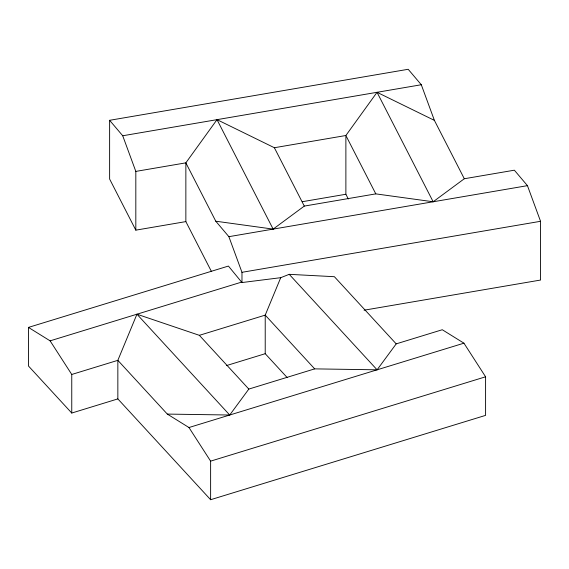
<?xml version="1.0" encoding="UTF-8"?>
<svg xmlns="http://www.w3.org/2000/svg" width="569" height="569" viewBox="0 0 569 569"><rect width="100%" height="100%" fill="white"/><g stroke="black" fill="none" stroke-linecap="round" stroke-linejoin="round"><path stroke-width="0.85" d="M248.824 389.082L199.356 335.326L136.944 314.209L117.847 360.333L117.847 398.905L210.622 499.717L485.592 415.37L485.592 376.799L463.941 343.178L442.284 329.736L396.202 343.875L377.098 369.814L314.685 368.876L248.824 389.082L229.72 415.021L167.307 414.083L117.847 360.333L71.758 374.466L71.758 413.044L117.847 398.905M396.202 343.875L334.387 276.705L289.223 274.329L280.73 277.679L265.218 315.126L265.218 353.698L287.274 377.66M364.089 310.197L540.55 280.048L540.55 221.298L527.449 185.658L514.355 170.195L464.311 178.744L434.396 120.379L377.041 92.306L345.881 135.507L274.372 147.727L217.017 119.646L185.857 162.848L185.857 221.604L211.398 271.42M434.396 120.379L421.295 84.745L408.193 69.283L109.625 120.301L122.719 135.763L135.82 171.404L185.857 162.848L215.779 221.213L273.134 229.115L304.287 206.092L375.803 193.873L433.158 201.767L464.311 178.744M71.758 413.044L28.45 365.981L28.45 327.41L228.425 266.064L241.974 282.544L280.73 277.679M28.45 327.41L50.108 340.845L241.797 282.046M199.356 335.326L265.218 315.126L314.685 368.876M226.377 365.611L265.218 353.698M167.307 414.083L188.965 427.525L463.941 343.178M210.622 499.717L210.622 461.146L485.592 376.799M122.719 135.763L421.295 84.745M109.625 120.301L109.625 179.05L135.82 230.153L185.857 221.604M302.274 201.711L345.881 194.257L348.306 198.986M215.779 221.213L228.88 236.676L527.449 185.658M228.88 236.676L241.974 272.316L540.55 221.298M289.223 274.329L377.098 369.814M136.944 314.209L229.72 415.021M188.965 427.525L210.622 461.146M50.108 340.845L71.758 374.466M377.041 92.306L433.158 201.767M375.803 193.873L345.881 135.507L345.881 194.257M274.372 147.727L304.287 206.092M217.017 119.646L273.134 229.115M241.974 272.316L241.974 282.544M135.82 171.404L135.82 230.153"/></g></svg>
